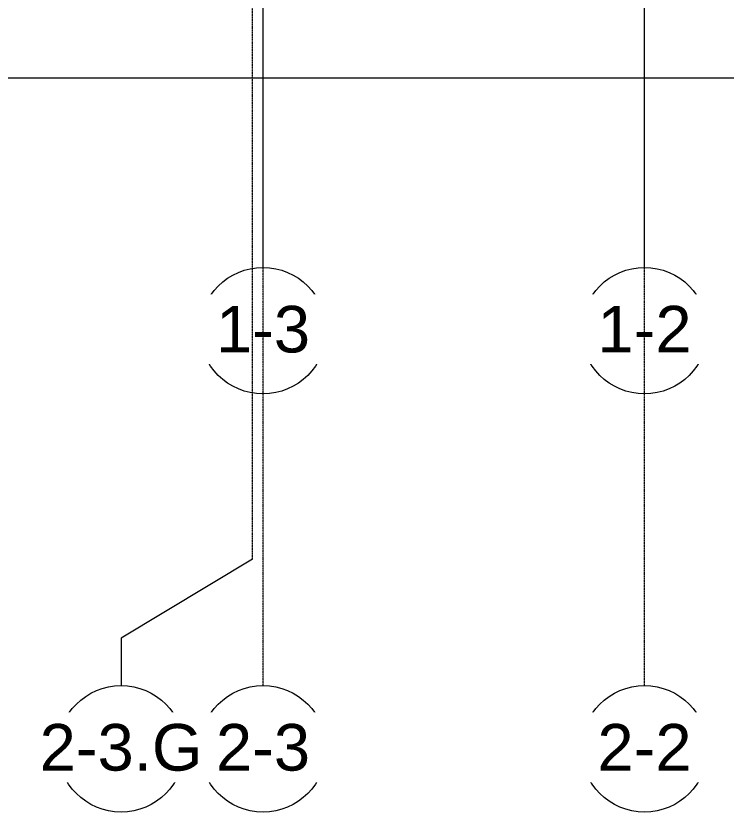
# Model space of a CAD drawing. Header units: inches. Extents: x 25557 to 33164, y -23509 to -20035.
# Drawn here: x 31436 to 31975, y -23509 to -22905 of the extents above; entities that cross this region are included whole.
import ezdxf

# ---------------------------------------------------------------- set-up
doc = ezdxf.new("R2010")
doc.units = ezdxf.units.IN
doc.header["$MEASUREMENT"] = 0
doc.linetypes.add('Grid Line 1_2_', pattern=[0.875, 0.5, -0.125, 0.125, -0.125])
for name, color, linetype, lineweight in [('Conc', 7, 'Continuous', 9), ('S-GRID', 1, 'Continuous', 9), ('S-GRID-IDEN', 1, 'Continuous', 9)]:
    doc.layers.add(name, color=color, linetype=linetype, lineweight=lineweight)
doc.styles.add('Arial', font='arial.ttf', dxfattribs={"height": 35.407186})

# ---------------------------------------------------------------- blocks, each defined once
blk = doc.blocks.new('Grid - Grid Head - Circle-14747-Overall Floor Plan')
at = {"layer": 'S-GRID-IDEN'}
blk.add_circle((0, 0), 0.25, dxfattribs=at)

msp = doc.modelspace()

# ---------------------------------------------------------------- linework, layer by layer
at = {"layer": 'Conc'}
msp.add_line((32091.21, -22952.07), (29636.22, -22952.07), dxfattribs=at)
at = {"layer": 'S-GRID', "linetype": 'Grid Line 1_2_'}
for p, q in [((31623.71, -23095.8), (31623.71, -20550.05)), ((31913.21, -23095.8), (31913.21, -20550.05))]:
    msp.add_line(p, q, dxfattribs=at)
at = {"layer": 'S-GRID'}
for p, q in [((31615.71, -23317.24), (31516.02, -23377.17)), ((31516.02, -23377.17), (31516.02, -23413.24))]:
    msp.add_line(p, q, dxfattribs=at)

# ---------------------------------------------------------------- block references
at = {"layer": 'S-GRID-IDEN', "xscale": 191.9999999999999, "yscale": 191.9999999999999, "zscale": 191.9999999999999}
for p in [(31623.71, -23143.8), (31913.21, -23143.8), (31516.02, -23461.24), (31623.71, -23461.24), (31913.21, -23461.24)]:
    msp.add_blockref('Grid - Grid Head - Circle-14747-Overall Floor Plan', p, dxfattribs=at)

# ---------------------------------------------------------------- next in the draw order: texts
at = {"layer": 'S-GRID-IDEN', "char_height": 35.407, "width": 85.104, "attachment_point": 2, "line_spacing_factor": 0.938532, "style": 'Arial', "bg_fill": 3, "box_fill_scale": 1.25, "bg_fill_color": 0, "bg_fill_transparency": 0}
for s, insert in [('1-3', (31623.7, -23124.93)), ('1-2', (31913.2, -23124.93)), ('2-3', (31623.7, -23442.37)), ('2-2', (31913.2, -23442.37))]:
    msp.add_mtext(s, dxfattribs=dict(at, insert=insert))

# ---------------------------------------------------------------- next in the draw order: linework, layer by layer
at = {"layer": 'S-GRID', "linetype": 'Grid Line 1_2_'}
for p, q in [((31615.71, -23317.24), (31615.71, -20902.43)), ((31623.71, -23413.24), (31623.71, -20902.43)), ((31913.21, -23413.24), (31913.21, -20902.43))]:
    msp.add_line(p, q, dxfattribs=at)

# ---------------------------------------------------------------- next in the draw order: texts
at = {"layer": 'S-GRID-IDEN', "insert": (31516.01, -23442.37), "char_height": 35.407, "width": 147.312, "attachment_point": 2, "line_spacing_factor": 0.938532, "style": 'Arial', "bg_fill": 3, "box_fill_scale": 1.25, "bg_fill_color": 0, "bg_fill_transparency": 0}
msp.add_mtext('2-3.G', dxfattribs=at)

doc.saveas('drawing.dxf')
